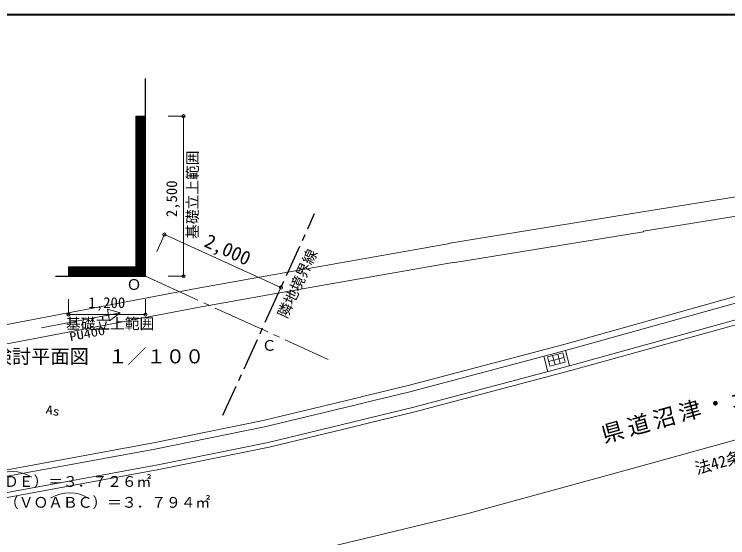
# Model space of a CAD drawing. Units: millimetres, scale not verified, with parts at other scales. Extents: x -56617 to 56645, y -39182 to 40051.
# Drawn here: x -23204 to -927, y 22810 to 39154 of the extents above; entities that cross this region are included whole.
import ezdxf
from ezdxf.enums import TextEntityAlignment as Align

# ---------------------------------------------------------------- set-up
doc = ezdxf.new("R2010")
doc.units = ezdxf.units.MM
doc.header["$LTSCALE"] = 200
doc.header["$PDMODE"] = 32
doc.header["$PDSIZE"] = 100
for name, pattern in [('CHAIN1', [8, 5, -1, 1, -1]), ('CHAIN2', [12, 9, -1, 1, -1]), ('DASHED2', [3, 2, -1])]:
    doc.linetypes.add(name, pattern=pattern)
for name, color, linetype, lineweight in [('0-2_仕上', 4, 'Continuous', 9), ('3-F_太線', 3, 'Continuous', 18), ('B-0_通り芯', 7, 'CHAIN1', 18), ('B-3_鉄骨', 7, 'Continuous', 18), ('B-5_その他2', 2, 'Continuous', 25), ('B-B_ハッチ3', 6, 'DASHED2', 25), ('B-E_中線', 4, 'Continuous', 9), ('B-F_太線', 3, 'Continuous', 18), ('F-0_F-0ﾚｲﾔ', 7, 'Continuous', 18)]:
    doc.layers.add(name, color=color, linetype=linetype, lineweight=lineweight)
doc.layers.add('3-9_ハッチ1', color=7, linetype='Continuous')
doc.layers.add('5-9_ハッチ1', color=9, linetype='Continuous')
doc.styles.add('ＭＳ ゴシック', font='')
doc.styles.get('ＭＳ ゴシック').set_extended_font_data('MS Gothic')

msp = doc.modelspace()

# ---------------------------------------------------------------- linework, layer by layer
at = {"layer": '0-2_仕上'}
for p, q in [((-3651.9, 32975.3), (2281.9, 33930)), ((2381.2, 33338.3), (-3556.6, 32382.9)), ((-3652.1, 32976.7), (-9605.4, 32005.6)), ((-3651.9, 32975.3), (-3652.1, 32976.7)), ((-3553.6, 32364.6), (-9505.6, 31393.7)), ((-3556.6, 32382.9), (-3553.6, 32364.6)), ((-9605.4, 32005.6), (-9603.8, 31995.8)), ((-9505.6, 31393.7), (-9507.2, 31403.6)), ((-551.1, 30378.3), (-6046.7, 28847.8)), ((-497.5, 30185.6), (-5994.3, 28654.8)), ((-363.5, 29703.9), (-5863.2, 28172.3)), ((-323.3, 29559.4), (-5823.9, 28027.5)), ((-6046.7, 28847.8), (-10902.7, 27562.4)), ((-5994.3, 28654.8), (-10853.6, 27368.5)), ((-6075.1, 28581.7), (-6558.4, 28453.8)), ((-6235.5, 28539.2), (-6158.8, 28249.2)), ((-6075.1, 28581.7), (-5998.3, 28291.7)), ((-5991.2, 28655.6), (-5863.2, 28172.3)), ((-6667.9, 28476.5), (-6539.9, 27993.2)), ((-6558.4, 28453.8), (-6481.7, 28163.7)), ((-6036.7, 28436.7), (-6520, 28308.8)), ((-6396, 28496.7), (-6319.2, 28206.7)), ((-5863.2, 28172.3), (-10730.9, 26883.8)), ((-5998.3, 28291.7), (-6481.7, 28163.7)), ((-5823.9, 28027.5), (-10694, 26738.3)), ((-4290, 24869.2), (5098.1, 27470.5)), ((-9115.6, 23542.8), (-4290, 24869.2))]:
    msp.add_line(p, q, dxfattribs=at)
at = {"layer": '5-9_ハッチ1'}
msp.add_solid([(-21920.2, 30971.9), (-19111.1, 30971.9), (-19111.1, 37149.7)], dxfattribs=at)
at = {"layer": 'F-0_F-0ﾚｲﾔ'}
for p, q in [((-56616.6, 39153.7), (56644.8, 39153.7)), ((-56588.3, 39125.4), (56616.6, 39125.4))]:
    msp.add_line(p, q, dxfattribs=at)

# ---------------------------------------------------------------- texts
at = {"layer": '3-9_ハッチ1', "color": 3, "insert": (-4770.9, 25705.9), "char_height": 513.2, "attachment_point": 7, "rotation": 15.487, "style": 'ＭＳ ゴシック'}
msp.add_mtext('\\T1.19;県道沼津・土肥線（W=11.2m）', dxfattribs=at)
at = {"layer": '3-F_太線', "style": 'ＭＳ ゴシック'}
msp.add_text('法42条第1項第1号道路', height=366.6, rotation=15.487, dxfattribs=at).set_placement((-1859.2, 24675.8), align=Align.BOTTOM_LEFT)

# ---------------------------------------------------------------- next in the draw order: wipeouts: each hides what was drawn before it
msp.add_wipeout([(-12382, 37924.7), (-56124.2, 37924.7), (-33606, 16670.6), (-12382, 19865.6)])

# ---------------------------------------------------------------- next in the draw order: linework, layer by layer
at = {"layer": '0-2_仕上'}
for p, q in [((-9603.8, 31995.8), (-15549.4, 30950.1)), ((-9507.2, 31403.6), (-15445, 30359.2)), ((-17525.4, 30595.2), (-15549.4, 30950.1)), ((-26383.7, 28913.3), (-17525.4, 30595.2)), ((-15445, 30359.2), (-17416.4, 30005.2)), ((-17416.4, 30005.2), (-26271.4, 28323.9)), ((-20227, 29580.6), (-20297, 29949)), ((-20297, 29949), (-19893.6, 29834.7)), ((-22349.7, 29368.4), (-19893.6, 29834.7)), ((-19893.6, 29834.7), (-20227, 29580.6)), ((-10902.7, 27562.4), (-15430.8, 26467.5)), ((-10853.6, 27368.5), (-15387.3, 26272.2)), ((-10730.9, 26883.8), (-15278.7, 25784.1)), ((-10694, 26738.3), (-15246.1, 25637.6)), ((-15430.8, 26467.5), (-18856.1, 25769.9)), ((-15387.3, 26272.2), (-18818.2, 25573.6)), ((-18856.1, 25769.9), (-24003.9, 24826.6)), ((-15278.7, 25784.1), (-18723.2, 25082.6)), ((-15246.1, 25637.6), (-18694.7, 24935.4)), ((-18818.2, 25573.6), (-23969.4, 24629.6)), ((-18723.2, 25082.6), (-23883.1, 24137)), ((-18694.7, 24935.4), (-23858.4, 23989.1)), ((-14239, 22312.2), (-9115.6, 23542.8))]:
    msp.add_line(p, q, dxfattribs=at)
at = {"layer": 'B-0_通り芯', "linetype": 'CHAIN2'}
msp.add_line((-19111.1, 30971.9), (-13402.7, 28376.2), dxfattribs=at)
at = {"layer": 'B-3_鉄骨'}
for q in [(-19411.1, 31271.9), (-21511.1, 30971.9)]:
    msp.add_line((-21511.1, 31271.9), q, dxfattribs=at)
msp.add_lwpolyline([(-19411.1, 31271.9), (-19411.1, 35971.9), (-19111.1, 35971.9)], dxfattribs=at)
at = {"layer": 'B-5_その他2'}
msp.add_lwpolyline([(-21920.2, 30971.9), (-19111.1, 30971.9), (-19111.1, 37149.7)], dxfattribs=at)
at = {"layer": 'B-B_ハッチ3', "linetype": 'CHAIN1'}
msp.add_line((-16690.5, 26631.8), (-13825.5, 32932.5), dxfattribs=at)
at = {"layer": 'B-E_中線'}
for p, q in [((-19411.1, 35960), (-19399.2, 35971.9)), ((-19411.1, 35677.2), (-19116.4, 35971.9)), ((-19411.1, 35705.4), (-19144.7, 35971.9)), ((-19411.1, 35733.7), (-19173, 35971.9)), ((-19411.1, 35762), (-19201.2, 35971.9)), ((-19411.1, 35790.3), (-19229.5, 35971.9)), ((-19411.1, 35818.6), (-19257.8, 35971.9)), ((-19411.1, 35846.9), (-19286.1, 35971.9)), ((-19411.1, 35875.2), (-19314.4, 35971.9)), ((-19411.1, 35903.4), (-19342.7, 35971.9)), ((-19411.1, 35931.7), (-19370.9, 35971.9)), ((-19411.1, 35648.9), (-19111.1, 35948.9)), ((-19411.1, 35620.6), (-19111.1, 35920.6)), ((-19411.1, 35592.3), (-19111.1, 35892.3)), ((-19411.1, 35564), (-19111.1, 35864)), ((-19411.1, 35535.7), (-19111.1, 35835.7)), ((-19411.1, 35507.5), (-19111.1, 35807.5)), ((-19411.1, 35479.2), (-19111.1, 35779.2)), ((-19411.1, 35450.9), (-19111.1, 35750.9)), ((-19411.1, 35422.6), (-19111.1, 35722.6)), ((-19411.1, 35394.3), (-19111.1, 35694.3)), ((-19411.1, 35366), (-19111.1, 35666)), ((-19411.1, 35337.7), (-19111.1, 35637.7)), ((-19411.1, 35309.5), (-19111.1, 35609.5)), ((-19411.1, 35281.2), (-19111.1, 35581.2)), ((-19411.1, 35252.9), (-19111.1, 35552.9)), ((-19411.1, 35224.6), (-19111.1, 35524.6)), ((-19411.1, 35196.3), (-19111.1, 35496.3)), ((-19411.1, 35168), (-19111.1, 35468)), ((-19411.1, 35139.8), (-19111.1, 35439.8)), ((-19411.1, 35111.5), (-19111.1, 35411.5)), ((-19411.1, 35083.2), (-19111.1, 35383.2)), ((-19411.1, 35054.9), (-19111.1, 35354.9)), ((-19411.1, 35026.6), (-19111.1, 35326.6)), ((-19411.1, 34998.3), (-19111.1, 35298.3)), ((-19411.1, 34970.1), (-19111.1, 35270.1)), ((-19411.1, 34941.8), (-19111.1, 35241.8)), ((-19411.1, 34913.5), (-19111.1, 35213.5)), ((-19411.1, 34885.2), (-19111.1, 35185.2)), ((-19411.1, 34856.9), (-19111.1, 35156.9)), ((-19411.1, 34828.6), (-19111.1, 35128.6)), ((-19411.1, 34800.3), (-19111.1, 35100.3)), ((-19411.1, 34772.1), (-19111.1, 35072.1)), ((-19411.1, 34743.8), (-19111.1, 35043.8)), ((-19411.1, 34715.5), (-19111.1, 35015.5)), ((-19411.1, 34687.2), (-19111.1, 34987.2)), ((-19411.1, 34658.9), (-19111.1, 34958.9)), ((-19411.1, 34630.6), (-19111.1, 34930.6)), ((-19411.1, 34602.4), (-19111.1, 34902.4)), ((-19411.1, 34574.1), (-19111.1, 34874.1)), ((-19411.1, 34545.8), (-19111.1, 34845.8)), ((-19411.1, 34517.5), (-19111.1, 34817.5)), ((-19411.1, 34489.2), (-19111.1, 34789.2)), ((-19411.1, 34460.9), (-19111.1, 34760.9)), ((-19411.1, 34432.7), (-19111.1, 34732.7)), ((-19411.1, 34404.4), (-19111.1, 34704.4)), ((-19411.1, 34376.1), (-19111.1, 34676.1)), ((-19411.1, 34347.8), (-19111.1, 34647.8)), ((-19411.1, 34319.5), (-19111.1, 34619.5)), ((-19411.1, 34291.2), (-19111.1, 34591.2)), ((-19411.1, 34262.9), (-19111.1, 34562.9)), ((-19411.1, 34234.7), (-19111.1, 34534.7)), ((-19411.1, 34206.4), (-19111.1, 34506.4)), ((-19411.1, 34178.1), (-19111.1, 34478.1)), ((-19411.1, 34149.8), (-19111.1, 34449.8)), ((-19411.1, 34121.5), (-19111.1, 34421.5)), ((-19411.1, 34093.2), (-19111.1, 34393.2)), ((-19411.1, 34065), (-19111.1, 34365)), ((-19411.1, 34036.7), (-19111.1, 34336.7)), ((-19411.1, 34008.4), (-19111.1, 34308.4)), ((-19411.1, 33980.1), (-19111.1, 34280.1)), ((-19411.1, 33951.8), (-19111.1, 34251.8)), ((-19411.1, 33923.5), (-19111.1, 34223.5)), ((-19411.1, 33895.3), (-19111.1, 34195.3)), ((-19411.1, 33867), (-19111.1, 34167)), ((-19411.1, 33838.7), (-19111.1, 34138.7)), ((-19411.1, 33810.4), (-19111.1, 34110.4)), ((-19411.1, 33782.1), (-19111.1, 34082.1)), ((-19411.1, 33753.8), (-19111.1, 34053.8)), ((-19411.1, 33725.5), (-19111.1, 34025.5)), ((-19411.1, 33697.3), (-19111.1, 33997.3)), ((-19411.1, 33669), (-19111.1, 33969)), ((-19411.1, 33640.7), (-19111.1, 33940.7)), ((-19411.1, 33612.4), (-19111.1, 33912.4)), ((-19411.1, 33584.1), (-19111.1, 33884.1)), ((-19411.1, 33555.8), (-19111.1, 33855.8)), ((-19411.1, 33527.6), (-19111.1, 33827.6)), ((-19411.1, 33499.3), (-19111.1, 33799.3)), ((-19411.1, 33471), (-19111.1, 33771)), ((-19411.1, 33442.7), (-19111.1, 33742.7)), ((-19411.1, 33414.4), (-19111.1, 33714.4)), ((-19411.1, 33386.1), (-19111.1, 33686.1)), ((-19411.1, 33357.9), (-19111.1, 33657.9)), ((-19411.1, 33329.6), (-19111.1, 33629.6)), ((-19411.1, 33301.3), (-19111.1, 33601.3)), ((-19411.1, 33273), (-19111.1, 33573)), ((-19411.1, 33244.7), (-19111.1, 33544.7)), ((-19411.1, 33216.4), (-19111.1, 33516.4)), ((-19411.1, 33188.1), (-19111.1, 33488.1)), ((-19411.1, 33159.9), (-19111.1, 33459.9)), ((-19411.1, 33131.6), (-19111.1, 33431.6)), ((-19411.1, 33103.3), (-19111.1, 33403.3)), ((-19411.1, 33075), (-19111.1, 33375)), ((-19411.1, 33046.7), (-19111.1, 33346.7)), ((-19411.1, 33018.4), (-19111.1, 33318.4)), ((-19411.1, 32990.2), (-19111.1, 33290.2)), ((-19411.1, 32961.9), (-19111.1, 33261.9)), ((-19411.1, 32933.6), (-19111.1, 33233.6)), ((-19411.1, 32905.3), (-19111.1, 33205.3)), ((-19411.1, 32877), (-19111.1, 33177)), ((-19411.1, 32848.7), (-19111.1, 33148.7)), ((-19411.1, 32820.4), (-19111.1, 33120.4)), ((-19411.1, 32792.2), (-19111.1, 33092.2)), ((-19411.1, 32763.9), (-19111.1, 33063.9)), ((-19411.1, 32735.6), (-19111.1, 33035.6)), ((-19411.1, 32707.3), (-19111.1, 33007.3)), ((-19411.1, 32679), (-19111.1, 32979)), ((-19411.1, 32650.7), (-19111.1, 32950.7)), ((-19411.1, 32622.5), (-19111.1, 32922.5)), ((-19411.1, 32594.2), (-19111.1, 32894.2)), ((-19411.1, 32565.9), (-19111.1, 32865.9)), ((-19411.1, 32537.6), (-19111.1, 32837.6)), ((-19411.1, 32509.3), (-19111.1, 32809.3)), ((-19411.1, 32481), (-19111.1, 32781)), ((-19411.1, 32452.8), (-19111.1, 32752.8)), ((-19411.1, 32424.5), (-19111.1, 32724.5)), ((-19411.1, 32396.2), (-19111.1, 32696.2)), ((-19411.1, 32367.9), (-19111.1, 32667.9)), ((-19411.1, 32339.6), (-19111.1, 32639.6)), ((-19411.1, 32311.3), (-19111.1, 32611.3)), ((-19411.1, 32283), (-19111.1, 32583)), ((-19411.1, 32254.8), (-19111.1, 32554.8)), ((-19411.1, 32226.5), (-19111.1, 32526.5)), ((-19411.1, 32198.2), (-19111.1, 32498.2)), ((-19411.1, 32169.9), (-19111.1, 32469.9)), ((-19411.1, 32141.6), (-19111.1, 32441.6)), ((-19411.1, 32113.3), (-19111.1, 32413.3)), ((-19411.1, 32085.1), (-19111.1, 32385.1)), ((-19411.1, 32056.8), (-19111.1, 32356.8)), ((-19411.1, 32028.5), (-19111.1, 32328.5)), ((-19411.1, 32000.2), (-19111.1, 32300.2)), ((-19411.1, 31971.9), (-19111.1, 32271.9)), ((-19411.1, 31943.6), (-19111.1, 32243.6)), ((-19411.1, 31915.4), (-19111.1, 32215.4)), ((-19411.1, 31887.1), (-19111.1, 32187.1)), ((-19411.1, 31858.8), (-19111.1, 32158.8)), ((-19411.1, 31830.5), (-19111.1, 32130.5)), ((-19411.1, 31802.2), (-19111.1, 32102.2)), ((-19411.1, 31773.9), (-19111.1, 32073.9)), ((-19411.1, 31745.6), (-19111.1, 32045.6)), ((-19411.1, 31717.4), (-19111.1, 32017.4)), ((-19411.1, 31689.1), (-19111.1, 31989.1)), ((-19411.1, 31660.8), (-19111.1, 31960.8)), ((-19411.1, 31632.5), (-19111.1, 31932.5)), ((-19411.1, 31604.2), (-19111.1, 31904.2)), ((-19411.1, 31575.9), (-19111.1, 31875.9)), ((-19411.1, 31547.7), (-19111.1, 31847.7)), ((-19411.1, 31519.4), (-19111.1, 31819.4)), ((-19411.1, 31491.1), (-19111.1, 31791.1)), ((-19411.1, 31462.8), (-19111.1, 31762.8)), ((-19411.1, 31434.5), (-19111.1, 31734.5)), ((-19411.1, 31406.2), (-19111.1, 31706.2)), ((-19411.1, 31378), (-19111.1, 31678)), ((-19411.1, 31349.7), (-19111.1, 31649.7)), ((-19704, 30971.9), (-19111.1, 31564.8)), ((-19675.8, 30971.9), (-19111.1, 31536.5)), ((-19647.5, 30971.9), (-19111.1, 31508.2)), ((-19619.2, 30971.9), (-19111.1, 31480)), ((-19590.9, 30971.9), (-19111.1, 31451.7)), ((-19562.6, 30971.9), (-19111.1, 31423.4)), ((-19411.1, 31321.4), (-19111.1, 31621.4)), ((-19411.1, 31293.1), (-19111.1, 31593.1)), ((-21514.2, 30971.9), (-21214.2, 31271.9)), ((-21511.1, 31144.7), (-21383.9, 31271.9)), ((-21511.1, 31003.3), (-21242.5, 31271.9)), ((-21511.1, 31031.6), (-21270.8, 31271.9)), ((-21511.1, 31059.9), (-21299.1, 31271.9)), ((-21511.1, 31088.1), (-21327.4, 31271.9)), ((-21511.1, 31116.4), (-21355.7, 31271.9)), ((-21511.1, 31257.9), (-21497.1, 31271.9)), ((-21511.1, 31173), (-21412.2, 31271.9)), ((-21511.1, 31229.6), (-21468.8, 31271.9)), ((-21511.1, 31201.3), (-21440.5, 31271.9)), ((-21485.9, 30971.9), (-21185.9, 31271.9)), ((-21457.7, 30971.9), (-21157.7, 31271.9)), ((-21429.4, 30971.9), (-21129.4, 31271.9)), ((-21401.1, 30971.9), (-21101.1, 31271.9)), ((-21372.8, 30971.9), (-21072.8, 31271.9)), ((-21344.5, 30971.9), (-21044.5, 31271.9)), ((-21316.2, 30971.9), (-21016.2, 31271.9)), ((-21288, 30971.9), (-20988, 31271.9)), ((-21259.7, 30971.9), (-20959.7, 31271.9)), ((-21231.4, 30971.9), (-20931.4, 31271.9)), ((-21203.1, 30971.9), (-20903.1, 31271.9)), ((-21174.8, 30971.9), (-20874.8, 31271.9)), ((-21146.5, 30971.9), (-20846.5, 31271.9)), ((-21118.3, 30971.9), (-20818.3, 31271.9)), ((-21090, 30971.9), (-20790, 31271.9)), ((-21061.7, 30971.9), (-20761.7, 31271.9)), ((-21033.4, 30971.9), (-20733.4, 31271.9)), ((-21005.1, 30971.9), (-20705.1, 31271.9)), ((-20976.8, 30971.9), (-20676.8, 31271.9)), ((-20948.5, 30971.9), (-20648.5, 31271.9)), ((-20920.3, 30971.9), (-20620.3, 31271.9)), ((-20892, 30971.9), (-20592, 31271.9)), ((-20863.7, 30971.9), (-20563.7, 31271.9)), ((-20835.4, 30971.9), (-20535.4, 31271.9)), ((-20807.1, 30971.9), (-20507.1, 31271.9)), ((-20778.8, 30971.9), (-20478.8, 31271.9)), ((-20750.6, 30971.9), (-20450.6, 31271.9)), ((-20722.3, 30971.9), (-20422.3, 31271.9)), ((-20694, 30971.9), (-20394, 31271.9)), ((-20665.7, 30971.9), (-20365.7, 31271.9)), ((-20637.4, 30971.9), (-20337.4, 31271.9)), ((-20609.1, 30971.9), (-20309.1, 31271.9)), ((-20580.8, 30971.9), (-20280.8, 31271.9)), ((-20552.6, 30971.9), (-20252.6, 31271.9)), ((-20524.3, 30971.9), (-20224.3, 31271.9)), ((-20496, 30971.9), (-20196, 31271.9)), ((-20467.7, 30971.9), (-20167.7, 31271.9)), ((-20439.4, 30971.9), (-20139.4, 31271.9)), ((-20411.1, 30971.9), (-20111.1, 31271.9)), ((-20382.9, 30971.9), (-20082.9, 31271.9)), ((-20354.6, 30971.9), (-20054.6, 31271.9)), ((-20326.3, 30971.9), (-20026.3, 31271.9)), ((-20298, 30971.9), (-19998, 31271.9)), ((-20269.7, 30971.9), (-19969.7, 31271.9)), ((-20241.4, 30971.9), (-19941.4, 31271.9)), ((-20213.2, 30971.9), (-19913.2, 31271.9)), ((-20184.9, 30971.9), (-19884.9, 31271.9)), ((-20156.6, 30971.9), (-19856.6, 31271.9)), ((-20128.3, 30971.9), (-19828.3, 31271.9)), ((-20100, 30971.9), (-19800, 31271.9)), ((-20071.7, 30971.9), (-19771.7, 31271.9)), ((-20043.4, 30971.9), (-19743.4, 31271.9)), ((-20015.2, 30971.9), (-19715.2, 31271.9)), ((-19986.9, 30971.9), (-19686.9, 31271.9)), ((-19958.6, 30971.9), (-19658.6, 31271.9)), ((-19930.3, 30971.9), (-19630.3, 31271.9)), ((-19902, 30971.9), (-19602, 31271.9)), ((-19873.7, 30971.9), (-19573.7, 31271.9)), ((-19845.5, 30971.9), (-19545.5, 31271.9)), ((-19817.2, 30971.9), (-19517.2, 31271.9)), ((-19788.9, 30971.9), (-19488.9, 31271.9)), ((-19760.6, 30971.9), (-19460.6, 31271.9)), ((-19732.3, 30971.9), (-19432.3, 31271.9)), ((-19534.3, 30971.9), (-19111.1, 31395.1)), ((-19506, 30971.9), (-19111.1, 31366.8)), ((-19477.8, 30971.9), (-19111.1, 31338.5)), ((-19449.5, 30971.9), (-19111.1, 31310.3)), ((-19421.2, 30971.9), (-19111.1, 31282)), ((-19392.9, 30971.9), (-19111.1, 31253.7)), ((-19364.6, 30971.9), (-19111.1, 31225.4)), ((-19336.3, 30971.9), (-19111.1, 31197.1)), ((-19308.1, 30971.9), (-19111.1, 31168.8)), ((-19279.8, 30971.9), (-19111.1, 31140.6)), ((-19251.5, 30971.9), (-19111.1, 31112.3)), ((-19223.2, 30971.9), (-19111.1, 31084)), ((-19194.9, 30971.9), (-19111.1, 31055.7)), ((-19166.6, 30971.9), (-19111.1, 31027.4)), ((-19138.4, 30971.9), (-19111.1, 30999.1))]:
    msp.add_line(p, q, dxfattribs=at)
at = {"layer": 'B-F_太線'}
for p, q in [((-17920, 35971.9), (-18401.4, 35971.9)), ((-17920, 30971.9), (-17920, 35971.9)), ((-18518, 32276.2), (-18756.6, 31751.4)), ((-14876.8, 30620.5), (-18518, 32276.2)), ((-17920, 30971.9), (-18401.4, 30971.9)), ((-14876.8, 30620.5), (-15115.4, 30095.7)), ((-21511.1, 29780.8), (-21511.1, 30262.2)), ((-19111.1, 29780.8), (-19111.1, 30262.2)), ((-19111.1, 29780.8), (-19111.1, 30262.2)), ((-19111.1, 29780.8), (-21511.1, 29780.8)), ((-19111.1, 29780.8), (-21411.1, 29780.8))]:
    msp.add_line(p, q, dxfattribs=at)
msp.add_lwpolyline([(-17234.5, 31692.6), (-14876.8, 30620.5), (-15115.4, 30095.7)], dxfattribs=at)
at = {"layer": 'B-F_太線', "color": 4, "lineweight": 9}
for centre in [(-23270.5, 23736.2), (-21480.6, 23075.2)]:
    msp.add_arc(centre, 1138.8, 57.56644, 121.13144, dxfattribs=at)
at = {"layer": 'B-F_太線'}
for p in [(-17920, 35971.9), (-18518, 32276.2), (-17920, 30971.9), (-14876.8, 30620.5), (-21511.1, 29780.8), (-19111.1, 29780.8)]:
    msp.add_point(p, dxfattribs=at)

# ---------------------------------------------------------------- next in the draw order: texts
at = {"layer": '0-2_仕上', "style": 'ＭＳ ゴシック'}
for s, rotation, width, p in [('PU400', 10.751, 1.25, (-21438.4, 28868.9)), ('As', 347.417, 1.2, (-22253.8, 26620.4))]:
    msp.add_text(s, height=263.9, rotation=rotation, dxfattribs=dict(at, width=width)).set_placement(p, align=Align.BOTTOM_LEFT)
at = {"layer": 'B-F_太線', "color": 4, "style": 'ＭＳ ゴシック'}
for s, rotation, p in [('基礎立上範囲', 90, (-17370.9, 32140)), ('2,500', 90, (-18020, 32819.3)), ('隣地境界線', 65.152, (-14602.8, 29591.7))]:
    msp.add_text(s, height=337.2, rotation=rotation, dxfattribs=at).set_placement(p, align=Align.BOTTOM_LEFT)
at = {"layer": 'B-F_太線', "color": 7, "style": 'ＭＳ ゴシック'}
msp.add_text('2,000', height=439.9, rotation=335.548, dxfattribs=at).set_placement((-17363.6, 31795.2), align=Align.BOTTOM_LEFT)
at = {"layer": 'B-F_太線', "color": 4, "style": 'ＭＳ ゴシック'}
for s, p in [('Ｏ', (-19695.5, 30447)), ('1,200', (-20886.1, 29880.8)), ('基礎立上範囲', (-21592.5, 29226.1)), ('Ｃ', (-15476.1, 28544.2)), ('崩壊予想土砂量\u3000Ｓ１（ＶＣＤＥ）＝３．７２６㎡', (-29503.2, 24296.9)), ('崩壊予想土砂堆積空間\u3000Ｓ２（ＶＯＡＢＣ）＝３．７９４㎡', (-29503.2, 23644.2))]:
    msp.add_text(s, height=337.2, dxfattribs=at).set_placement(p, align=Align.BOTTOM_LEFT)
at = {"layer": 'B-F_太線', "color": 7, "style": 'ＭＳ ゴシック'}
msp.add_text('がけ検討平面図\u3000１／１００', height=439.9, dxfattribs=at).set_placement((-25075.2, 28120.9), align=Align.BOTTOM_LEFT)

doc.saveas('drawing.dxf')
